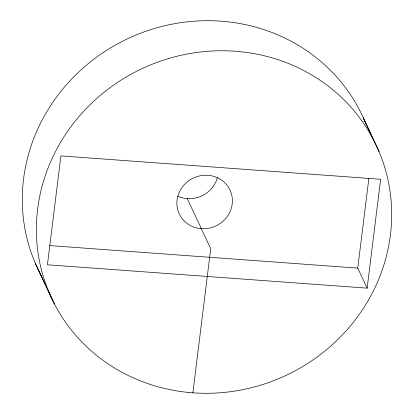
<?xml version="1.0" encoding="UTF-8"?>
<svg xmlns="http://www.w3.org/2000/svg" width="414" height="414" viewBox="0 0 414 414"><rect width="100%" height="100%" fill="white"/><g stroke="black" fill="none" stroke-linecap="round" stroke-linejoin="round"><path stroke-width="0.62" d="M192.877 392.814L210.721 248.71L187.257 198.622M367.146 288.149L380.626 179.272L60.905 155.902L47.424 264.779L367.146 288.149L357.758 268.112L368.858 178.45M49.644 245.59L357.758 268.112M37.922 269.022L54.467 304.036L35.35 263.351M379.095 151.767L363.285 117.747L373.583 140.015M41.907 276.837A179.412 169.435 -25.1 0 1 127.817 38.657A179.412 169.435 -25.1 0 1 366.111 124.381M217.371 177.725A28.033 26.475 -25.1 0 1 177.834 196.236M188.686 392.456A179.412 169.435 -25.1 0 0 378.981 151.493A179.412 169.435 -25.1 0 0 74.411 122.13A179.412 169.435 -25.1 0 0 188.686 392.456M200.681 228.621A28.033 26.475 -25.1 0 0 230.412 190.968A28.033 26.475 -25.1 0 0 182.822 186.383A28.033 26.475 -25.1 0 0 200.681 228.621"/></g></svg>
